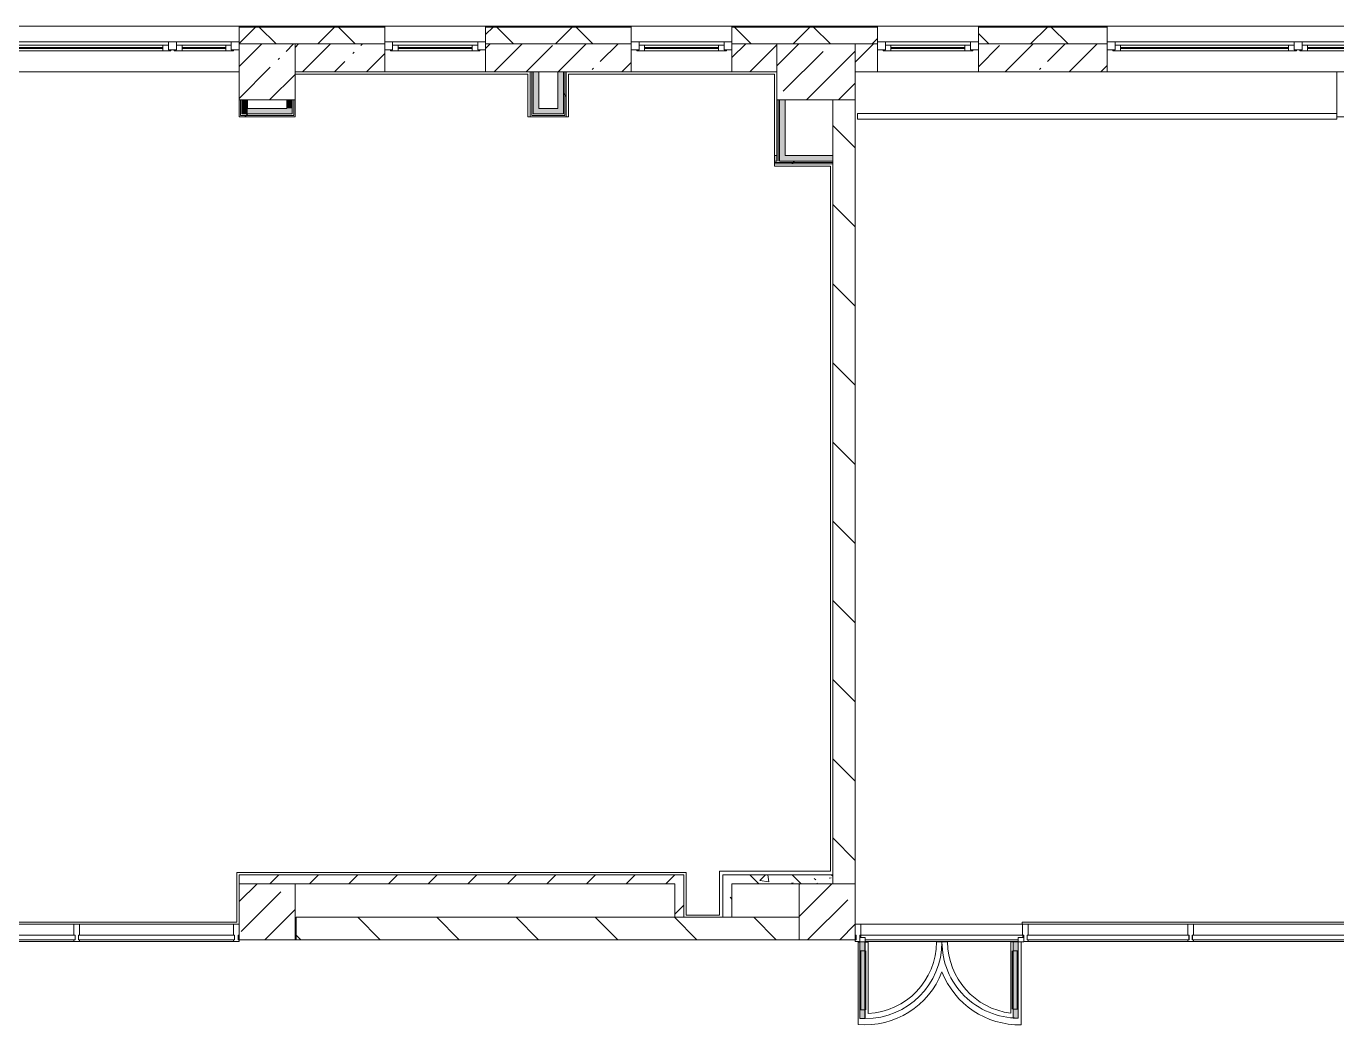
# Model space of a CAD drawing. Header units: millimetres. Extents: x 35143 to 244272, y -8553 to 29000.
# Drawn here: x 220911 to 232612, y 12640 to 21558 of the extents above; entities that cross this region are included whole.
import ezdxf

# ---------------------------------------------------------------- set-up
doc = ezdxf.new("R2010")
doc.units = ezdxf.units.MM
for name, color, linetype, lineweight, true_color in [('A-DETL-GENF-7', 7, 'Continuous', 5, 0xe2e2e2), ('A-DETL-GENF-8', 7, 'Continuous', 5, 0xaaaaaa), ('A-DOOR-3', 7, 'Continuous', 5, 0xaaaaaa), ('A-FLOR-2', 7, 'Continuous', 5, 0xaaaaaa), ('I-WALL-3', 7, 'Continuous', 5, 0xe7e7e7), ('I-WALL-4', 7, 'Continuous', 9, 0xe7e7e7), ('I-WALL-7', 7, 'Continuous', 5, 0x787878)]:
    doc.layers.add(name, color=color, linetype=linetype, lineweight=lineweight, true_color=true_color)
for name, color, linetype, lineweight in [('A-GLAZ-1', 7, 'Continuous', 5), ('A-GLAZ-CURT-1', 7, 'Continuous', 5), ('A-GLAZ-CWMG-1', 7, 'Continuous', 5), ('A-WALL', 7, 'Continuous', 9), ('A-WALL-4', 7, 'Continuous', 5), ('I-WALL-5', 7, 'Continuous', 5), ('S-COLS-1', 7, 'Continuous', 5)]:
    doc.layers.add(name, color=color, linetype=linetype, lineweight=lineweight)
pattern_1 = [(45, (117261.88, 0), (-285.1231, 285.1231), []), (45, (117547, 0), (-285.1231, 285.1231), [504.031, -100.806, 16.764, -84.042])]
pattern_2 = [(135, (117261.9, 0), (-353.5534, -353.5534), [])]
pattern_3 = [(135, (117261.9, 0), (-377.1708, -377.1708), [533.4, -88.9, 17.78, -88.9]), (135, (117261.9, 376.94), (-377.1708, -377.1708), []), (50, (117261.9, 0), (637.6445, -55.7866), [66.675, -733.425]), (355, (117261.9, 0), (-123.3494, 668.6992), [53.34, -586.74]), (100.451, (117315, -4.65), (514.299, 612.908), [56.665, -623.315]), (46.184, (117261.9, 177.8), (948.7764, -147.1497), [100.012, -1100.137]), (96.636, (117340.9, 165.5), (830.909, 865.997), [84.998, -934.973]), (351.184, (117261.9, 177.8), (830.918, 865.988), [80.01, -880.11]), (21, (117350.8, 133.35), (530.6506, -357.9283), [66.675, -733.425]), (326, (117350.8, 133.35), (216.308, 644.6585), [53.34, -586.74]), (71.451, (117395, 103.5), (746.9596, 286.7243), [56.665, -623.315]), (37.5, (117261.88, 0), (10.81053, 295.9426), [16.764, -562.864, 16.764, -578.866, -588.962]), (37.5, (117261.88, 0), (10.81053, 295.9426), [-1175.258, 16.764, -572.198]), (7.5, (117261.88, 0), (233.8692, 350.63175), [16.764, -322.834, 16.764, -549.529, -224.472]), (7.5, (117261.88, 0), (233.8692, 350.63175), [-905.891, 16.764, -207.708]), (327.5, (117063.63, 0), (474.5678, -20.0513), [16.764, -205.486, 16.764, -676.656, -920.115]), (327.5, (117063.63, 0), (474.5678, -20.0513), [-915.67, 16.764, -903.351]), (317.5, (116974.73, 0), (518.4522, 88.9934), [16.764, -272.161, 16.764, -443.738, -653.415]), (317.5, (116974.73, 0), (518.4522, 88.9934), [-749.427, 16.764, -636.651])]
pattern_4 = [(45, (117261.9, 0), (-530.33, 530.33), []), (135, (117261.9, 0), (-530.33, -530.33), [])]
pattern_5 = [(45, (117261.88, 0), (-176.7767, 176.7767), [])]

# ---------------------------------------------------------------- blocks, each defined once
blk = doc.blocks.new('120_Окно_СКБ_1Ст - 120_Окно_СКБ_1Ст 900х2500_h_ с форточкой-22877787-2_1_2_птичка')
at = {"layer": 'A-GLAZ-1'}
for p, q in [((-450, -127), (-450, -57)), ((-450, -57), (-380, -57)), ((450, -57), (-450, -57)), ((-380, -57), (-380, -127)), ((380, -87), (-380, -87)), ((-380, -87), (-380, -127)), ((-330, -137), (-330, -87)), ((-330, -107), (330, -107)), ((330, -117), (-330, -117)), ((330, -137), (330, -87)), ((380, -127), (380, -57)), ((380, -57), (450, -57)), ((380, -127), (380, -87)), ((450, -57), (450, -127)), ((-380, -127), (-450, -127)), ((-450, -127), (-400, -127)), ((-380, -127), (-400, -127)), ((-400, -127), (-400, -137)), ((-400, -137), (400, -137)), ((400, -137), (-400, -137)), ((450, -127), (380, -127)), ((400, -127), (380, -127)), ((400, -127), (450, -127)), ((400, -137), (400, -127))]:
    blk.add_line(p, q, dxfattribs=at)
blk = doc.blocks.new('120_Окно_СКБ_2Ст_Фрамуга сверху - 120_Окно_СКБ_2Ст_2300х2500_h_ ДОО-23103760-2_1_2_птичка')
at = {"layer": 'A-GLAZ-1'}
for p, q in [((-1150, -127), (-1150, -57)), ((-1150, -57), (-1080, -57)), ((1150, -57), (-1150, -57)), ((-1080, -57), (-1080, -127)), ((-1080, -57), (1080, -57)), ((520, -87), (-1080, -87)), ((-1080, -87), (-1080, -127)), ((-1030, -137), (-1030, -87)), ((-1030, -107), (470, -107)), ((470, -117), (-1030, -117)), ((470, -137), (470, -87)), ((520, -127), (520, -57)), ((520, -57), (590, -57)), ((520, -127), (520, -87)), ((590, -57), (590, -127)), ((1080, -87), (590, -87)), ((590, -87), (590, -127)), ((640, -137), (640, -87)), ((640, -107), (1030, -107)), ((1030, -117), (640, -117)), ((1030, -137), (1030, -87)), ((1080, -127), (1080, -57)), ((1080, -57), (1150, -57)), ((1080, -127), (1080, -87)), ((1150, -57), (1150, -127)), ((-1080, -127), (-1150, -127)), ((-1150, -127), (-1100, -127)), ((-1080, -127), (-1100, -127)), ((-1100, -127), (-1100, -137)), ((-1100, -137), (540, -137)), ((540, -137), (-1100, -137)), ((590, -127), (520, -127)), ((540, -127), (520, -127)), ((540, -127), (570, -127)), ((540, -127), (570, -127)), ((540, -137), (540, -127)), ((590, -127), (570, -127)), ((570, -127), (570, -137)), ((570, -137), (1100, -137)), ((1100, -137), (570, -137)), ((1150, -127), (1080, -127)), ((1100, -127), (1080, -127)), ((1100, -127), (1150, -127)), ((1100, -137), (1100, -127))]:
    blk.add_line(p, q, dxfattribs=at)
blk = doc.blocks.new('120_Окно_СКБ_2Ст_Фрамуга сверху - 120_Окно_СКБ_2Ст_2300х2500_h_ ДОО-V162-2_1_2_птичка')
at = {"layer": 'A-GLAZ-1'}
for p, q in [((-1150, -127), (-1150, -57)), ((-1150, -57), (-1080, -57)), ((1150, -57), (-1150, -57)), ((-1080, -57), (-1080, -127)), ((-1080, -57), (1080, -57)), ((520, -87), (-1080, -87)), ((-1080, -87), (-1080, -127)), ((-1030, -137), (-1030, -87)), ((-1030, -107), (470, -107)), ((470, -117), (-1030, -117)), ((470, -137), (470, -87)), ((520, -127), (520, -57)), ((520, -57), (590, -57)), ((520, -127), (520, -87)), ((590, -57), (590, -127)), ((1080, -87), (590, -87)), ((590, -87), (590, -127)), ((640, -137), (640, -87)), ((640, -107), (1030, -107)), ((1030, -117), (640, -117)), ((1030, -137), (1030, -87)), ((1080, -127), (1080, -57)), ((1080, -57), (1150, -57)), ((1080, -127), (1080, -87)), ((1150, -57), (1150, -127)), ((-1080, -127), (-1150, -127)), ((-1150, -127), (-1100, -127)), ((-1080, -127), (-1100, -127)), ((-1100, -127), (-1100, -137)), ((-1100, -137), (540, -137)), ((540, -137), (-1100, -137)), ((590, -127), (520, -127)), ((540, -127), (520, -127)), ((540, -127), (570, -127)), ((540, -127), (570, -127)), ((540, -137), (540, -127)), ((590, -127), (570, -127)), ((570, -127), (570, -137)), ((570, -137), (1100, -137)), ((1100, -137), (570, -137)), ((1150, -127), (1080, -127)), ((1100, -127), (1080, -127)), ((1100, -127), (1150, -127)), ((1100, -137), (1100, -127))]:
    blk.add_line(p, q, dxfattribs=at)
blk = doc.blocks.new('BSC_Колонна _Прямоугольная - 500х500-23282986-2_1_2_птичка')
at = {"layer": 'S-COLS-1'}
h = blk.add_hatch(dxfattribs=at)
h.set_pattern_fill('FP_162', color=256, style=0, pattern_type=2)
h.set_pattern_definition([(45, (-105800, -21150), (-285.1231, 285.1231), []), (45, (-105514.88, -21150), (-285.1231, 285.1231), [504.031, -100.806, 16.764, -84.042])])
h.paths.add_polyline_path([(-250, -250), (250, -250), (250, 250), (-250, 250), (-250, -95)])
for p, q in [((250, 250), (-250, 250)), ((-250, 250), (-250, -250)), ((250, -250), (250, 250)), ((-250, -250), (250, -250))]:
    blk.add_line(p, q, dxfattribs=at)
blk = doc.blocks.new('BSC_Колонна _Прямоугольная - 700х500-V189-2_1_2_птичка')
at = {"layer": 'S-COLS-1'}
h = blk.add_hatch(dxfattribs=at)
h.set_pattern_fill('FP_174', color=256, style=0, pattern_type=2)
h.set_pattern_definition([(45, (-110700, -21150), (-285.1231, 285.1231), []), (45, (-110414.88, -21150), (-285.1231, 285.1231), [504.031, -100.806, 16.764, -84.042])])
h.paths.add_polyline_path([(-350, -250), (350, -250), (350, 250), (-350, 250)])
for p, q in [((350, 250), (-350, 250)), ((-350, 250), (-350, -250)), ((350, -250), (350, 250)), ((-350, -250), (350, -250))]:
    blk.add_line(p, q, dxfattribs=at)
blk = doc.blocks.new('Прямоугольный импост - Импост структурный с накладкой - 160мм Темный-30756008-2_1_2_птичка')
at = {"layer": 'A-GLAZ-CWMG-1'}
for p, q in [((-50, 0), (-50, 17)), ((-50, 17), (0, 17)), ((-40, 0), (-50, 0)), ((-40, -40), (-40, 0)), ((0, 0), (-10, 0)), ((-10, 0), (-10, -40)), ((0, 17), (0, 0)), ((-50, -140), (-50, -40)), ((-50, -40), (-40, -40)), ((-10, -40), (0, -40)), ((0, -40), (0, -140)), ((0, -140), (-50, -140))]:
    blk.add_line(p, q, dxfattribs=at)
blk = doc.blocks.new('Системная панель - Стекло - 40мм-32427251-2_1_2_птичка')
at = {"layer": 'A-GLAZ-CURT-1'}
h = blk.add_hatch(dxfattribs=at)
h.set_pattern_fill('FP_191', color=256, style=0, pattern_type=2)
h.set_pattern_definition([(45, (-105312.5, -12900), (-1414.214, 1414.214), [1000, -3000]), (45, (-106312.5, -13400), (-1414.214, 1414.214), [3000, -1000]), (45, (-104312.5, -13900), (-1414.214, 1414.214), [1000, -3000])])
h.paths.add_polyline_path([(-697.5, 0), (697.5, 0), (697.5, 40), (-697.5, 40)])
for p, q in [((697.5, 40), (-697.5, 40)), ((-697.5, 40), (-697.5, 0)), ((697.5, 0), (697.5, 40)), ((-697.5, 0), (697.5, 0))]:
    blk.add_line(p, q, dxfattribs=at)
blk = doc.blocks.new('Прямоугольный импост - Импост структурный с накладкой - 160мм Темный-32427249-2_1_2_птичка')
at = {"layer": 'A-GLAZ-CWMG-1'}
for p, q in [((105500, 13540), (104125, 13540)), ((105500, 13383), (104125, 13383))]:
    blk.add_line(p, q, dxfattribs=at)
blk = doc.blocks.new('Системная панель - Стекло - 40мм-32427252-2_1_2_птичка')
at = {"layer": 'A-GLAZ-CURT-1'}
for p, q in [((720, 40), (-720, 40)), ((-720, 40), (-720, 0)), ((-720, 0), (720, 0)), ((720, 0), (720, 40))]:
    blk.add_line(p, q, dxfattribs=at)
blk = doc.blocks.new('Прямоугольный импост - Импост структурный с накладкой - 160мм Темный-32427250-2_1_2_птичка')
at = {"layer": 'A-GLAZ-CWMG-1'}
for p, q in [((104075, 13540), (102655, 13540)), ((104075, 13383), (102655, 13383))]:
    blk.add_line(p, q, dxfattribs=at)
blk = doc.blocks.new('Прямоугольный импост - Импост структурный с накладкой - 160мм Темный-30755591-2_1_2_птичка')
at = {"layer": 'A-GLAZ-CWMG-1'}
for p, q in [((-25, 0), (-25, 17)), ((-25, 17), (25, 17)), ((-15, 0), (-25, 0)), ((-15, -40), (-15, 0)), ((25, 0), (15, 0)), ((15, 0), (15, -40)), ((25, 17), (25, 0)), ((-25, -140), (-25, -40)), ((-25, -40), (-15, -40)), ((15, -40), (25, -40)), ((25, -40), (25, -140)), ((25, -140), (-25, -140))]:
    blk.add_line(p, q, dxfattribs=at)
blk = doc.blocks.new('Прямоугольный импост - Импост структурный с накладкой - 160мм Темный-32356295-2_1_2_птичка')
at = {"layer": 'A-GLAZ-CWMG-1'}
for p, q in [((-50, 40), (-50, 140)), ((-50, 140), (0, 140)), ((0, 140), (0, 40)), ((-40, 40), (-50, 40)), ((-40, 20), (-40, 40)), ((-10, 40), (-10, 0)), ((0, 40), (-10, 40)), ((-10, 0), (0, 0)), ((0, 0), (0, -17)), ((0, -17), (-36, -17))]:
    blk.add_line(p, q, dxfattribs=at)
blk = doc.blocks.new('Системная панель - Стекло - 40мм-32428871-2_1_2_птичка')
at = {"layer": 'A-GLAZ-CURT-1'}
for p, q in [((749, 0), (-749, 0)), ((-749, 0), (-749, -40)), ((749, -40), (749, 0)), ((-749, -40), (749, -40))]:
    blk.add_line(p, q, dxfattribs=at)
blk = doc.blocks.new('Дверь_Витражная_остекление_ - ВВ-23-32429828-2_1_2_птичка')
at = {"layer": 'A-DETL-GENF-7'}
for points in [[(687.5, 705), (687.5, 20), (732.5, 20), (732.5, 705)], [(-682.5, 700), (-682.5, 20), (-637.5, 20), (-637.5, 700)]]:
    blk.add_hatch(color=256, dxfattribs=at).paths.add_polyline_path(points)
at = {"layer": 'A-DETL-GENF-8'}
for p, q in [((732.5, 705), (687.5, 705)), ((687.5, 705), (687.5, 20)), ((732.5, 705), (687.5, 705)), ((687.5, 705), (687.5, 20)), ((732.5, 705), (732.5, 20)), ((732.5, 20), (732.5, 705)), ((-682.5, 700), (-637.5, 700)), ((-682.5, 700), (-682.5, 20)), ((-637.5, 700), (-682.5, 700)), ((-682.5, 700), (-682.5, 20)), ((-682.5, 620), (-637.5, 620)), ((-672.5, 620), (-672.5, 100)), ((-637.5, 700), (-637.5, 20)), ((-637.5, 20), (-637.5, 700)), ((-628.5, 620), (-628.5, 100)), ((678.5, 625), (678.5, 100)), ((732.5, 625), (687.5, 625)), ((722.5, 625), (722.5, 100)), ((-682.5, 100), (-637.5, 100)), ((-637.5, 20), (-682.5, 20)), ((-682.5, 20), (-637.5, 20)), ((732.5, 100), (687.5, 100))]:
    blk.add_line(p, q, dxfattribs=at)
at = {"layer": 'A-DOOR-3'}
for p, q in [((682.5, 705), (682.5, 20)), ((-682.5, 700), (-682.5, 20)), ((-682.5, 20), (-732.5, 20)), ((-732.5, 20), (-732.5, -20)), ((-682.5, -20), (-682.5, 20)), ((732.5, 20), (682.5, 20)), ((682.5, 20), (682.5, -20)), ((732.5, -20), (732.5, 20)), ((-732.5, -20), (-682.5, -20)), ((682.5, -20), (732.5, -20))]:
    blk.add_line(p, q, dxfattribs=at)
for centre, radius, start, end in [((682.5, 20), 685, 90, 180), ((-682.5, 20), 680, 360, 90)]:
    blk.add_arc(centre, radius, start, end, dxfattribs=at)
blk = doc.blocks.new('Прямоугольный импост - Импост структурный с накладкой - 160мм Темный-32428730-2_1_2_птичка')
at = {"layer": 'A-GLAZ-CWMG-1'}
for p, q in [((111101, 13540), (112546, 13540)), ((111101, 13420), (111101, 13440)), ((111101, 13440), (112546, 13440)), ((111141, 13400), (112506, 13400)), ((111141, 13383), (112506, 13383)), ((112546, 13440), (112546, 13420))]:
    blk.add_line(p, q, dxfattribs=at)
blk = doc.blocks.new('Прямоугольный импост - Импост структурный с накладкой - 160мм Темный-32428868-2_1_2_птичка')
at = {"layer": 'A-GLAZ-CWMG-1'}
for p, q in [((114071, 13540), (115549, 13540)), ((114071, 13383), (115549, 13383))]:
    blk.add_line(p, q, dxfattribs=at)
blk = doc.blocks.new('Системная панель - Стекло - 40мм-32428872-2_1_2_птичка')
at = {"layer": 'A-GLAZ-CURT-1'}
h = blk.add_hatch(dxfattribs=at)
h.set_pattern_fill('FP_192', color=256, style=0, pattern_type=2)
h.set_pattern_definition([(225, (113808, 12900), (1414.214, -1414.214), [1000, -3000]), (225, (114808, 13400), (1414.214, -1414.214), [3000, -1000]), (225, (112808, 13900), (1414.214, -1414.214), [1000, -3000])])
h.paths.add_polyline_path([(-723, 0), (-723, -40), (722, -40), (722, 0), (-561, 0)])
for p, q in [((722, 0), (-723, 0)), ((-723, 0), (-723, -40)), ((722, -40), (722, 0)), ((-723, -40), (722, -40))]:
    blk.add_line(p, q, dxfattribs=at)
blk = doc.blocks.new('Прямоугольный импост - Импост структурный с накладкой - 160мм Темный-32428869-2_1_2_птичка')
at = {"layer": 'A-GLAZ-CWMG-1'}
for p, q in [((112596, 13540), (114021, 13540)), ((112596, 13383), (114021, 13383))]:
    blk.add_line(p, q, dxfattribs=at)
blk = doc.blocks.new('Прямоугольный импост - Импост структурный с накладкой - 160мм Темный-32356291-2_1_2_птичка')
at = {"layer": 'A-GLAZ-CWMG-1'}
for p, q in [((-25, 40), (-25, 140)), ((-25, 140), (25, 140)), ((25, 140), (25, 40)), ((-15, 40), (-25, 40)), ((-25, -17), (-25, 0)), ((-25, 0), (-15, 0)), ((-15, 0), (-15, 40)), ((15, 40), (15, 20)), ((25, 40), (15, 40)), ((15, -17), (-25, -17))]:
    blk.add_line(p, q, dxfattribs=at)
blk = doc.blocks.new('Прямоугольный импост - Импост структурный с накладкой - 160мм Темный-30755836-2_1_2_птичка')
at = {"layer": 'A-GLAZ-CWMG-1'}
for p, q in [((-25, 40), (-25, 140)), ((-25, 140), (25, 140)), ((25, 140), (25, 40)), ((-15, 40), (-25, 40)), ((-25, -17), (-25, 0)), ((-25, 0), (-15, 0)), ((-15, 0), (-15, 40)), ((15, 40), (15, 0)), ((25, 40), (15, 40)), ((15, 0), (25, 0)), ((25, 0), (25, -17)), ((25, -17), (-25, -17))]:
    blk.add_line(p, q, dxfattribs=at)

msp = doc.modelspace()

# ---------------------------------------------------------------- hatches: boundary and pattern name
at = {"layer": 'A-WALL-4'}
h = msp.add_hatch(dxfattribs=at)
h.set_pattern_fill('FP_87', color=256, style=0, pattern_type=2)
h.set_pattern_definition([(45, (117261.9, 0), (-353.5534, 353.5534), []), (135, (117261.9, 0), (-353.5534, -353.5534), [])])
h.paths.add_polyline_path([(242491.9, 21400), (242491.9, 21550), (237412.1, 21550), (237412.1, 21400), (242341.9, 21400)])
h.paths.add_polyline_path([(236512.1, 21400), (236512.1, 21550), (235162.3, 21550), (235162.3, 21400), (235768.7, 21400)])
h.paths.add_polyline_path([(223711, 21400), (224112.3, 21400), (224112.3, 21550), (222812.1, 21550), (222812.1, 21400), (223311.9, 21400)])
h.paths.add_polyline_path([(226312.3, 21400), (226312.3, 21550), (225012.3, 21550), (225012.3, 21400), (225566, 21400)])
h.paths.add_polyline_path([(227212.3, 21400), (228511.9, 21400), (228511.9, 21550), (227212.3, 21550)])
h.paths.add_polyline_path([(233362.3, 21400), (234262.3, 21400), (234262.3, 21550), (232862.3, 21550), (232862.3, 21400), (232986.2, 21400)])
h.paths.add_polyline_path([(229411.9, 21400), (230562.3, 21400), (230562.3, 21550), (229411.9, 21550)])
h.paths.add_polyline_path([(217218.3, 21400), (218411.9, 21400), (218411.9, 21550), (213871.9, 21550), (213871.9, 21400), (216290.8, 21400)])
h.paths.add_polyline_path([(219311.9, 21400), (220512.1, 21400), (220512.1, 21550), (219311.9, 21550)])
h.paths.add_polyline_path([(210571.9, 21400), (210571.9, 21550), (210321.9, 21550), (210321.9, 21400)])
at = {"layer": 'I-WALL-3'}
msp.add_hatch(color=256, dxfattribs=at).paths.add_polyline_path([(227686.9, 20404), (227686.9, 20900), (227636.9, 20900), (227636.9, 20404)])
at = {"layer": 'I-WALL-4'}
for points in [[(225486.9, 20774), (225486.9, 21150), (225436.9, 21150), (225436.9, 20774)], [(225706.9, 20824), (225706.9, 21150), (225656.9, 21150), (225656.9, 20824)], [(222886.9, 20774), (222886.9, 20900), (222836.9, 20900), (222836.9, 20774)], [(223286.9, 20824), (223286.9, 20900), (223236.9, 20900), (223236.9, 20824)], [(222886.9, 20774), (223286.9, 20774), (223286.9, 20824), (222886.9, 20824)], [(225486.9, 20774), (225706.9, 20774), (225706.9, 20824), (225486.9, 20824)]]:
    msp.add_hatch(color=256, dxfattribs=at).paths.add_polyline_path(points)
h = msp.add_hatch(color=256, dxfattribs=at)
h.paths.add_polyline_path([(227611.9, 20354), (227611.9, 20404), (227591.9, 20404), (227591.9, 20354)])
h.paths.add_polyline_path([(228111.9, 20354), (228111.9, 20404), (227636.9, 20404), (227636.9, 20354)])
at = {"layer": 'I-WALL-5'}
h = msp.add_hatch(dxfattribs=at)
h.set_pattern_fill('FP_95', color=256, style=0, pattern_type=2)
h.set_pattern_definition(pattern_1)
h.paths.add_polyline_path([(229411.9, 21150), (230562.3, 21150), (230562.3, 21400), (229411.9, 21400)])
h.paths.add_polyline_path([(233362.3, 21150), (234262.3, 21150), (234262.3, 21400), (233362.3, 21400), (233362.3, 21239.3)])
h.paths.add_polyline_path([(238471.9, 21150), (238471.9, 21400), (238111.9, 21400), (238111.9, 21150)])
h.paths.add_polyline_path([(235777.4, 21150), (236512.1, 21150), (236512.1, 21400), (235162.3, 21400), (235162.3, 21150), (235768.7, 21150)])
h.paths.add_polyline_path([(218399.4, 21150), (218411.9, 21150), (218411.9, 21400), (218061.9, 21400), (218061.9, 21150), (218386.9, 21150)])
h.paths.add_polyline_path([(220000.9, 21150), (220512.1, 21150), (220512.1, 21400), (219311.9, 21400), (219311.9, 21150)])
h.paths.add_polyline_path([(223311.9, 21150), (224112.3, 21150), (224112.3, 21400), (223311.9, 21400)])
h.paths.add_polyline_path([(225566, 21150), (226312.3, 21150), (226312.3, 21400), (225012.3, 21400), (225012.3, 21150), (225486.9, 21150)])
h.paths.add_polyline_path([(228511.9, 21150), (228511.9, 21400), (228311.9, 21400), (228311.9, 21150), (228348.6, 21150)])
h.paths.add_polyline_path([(227611.9, 21150), (227611.9, 21400), (227212.3, 21400), (227212.3, 21150), (227421.1, 21150)])
h = msp.add_hatch(dxfattribs=at)
h.set_pattern_fill('FP_187', color=256, style=0, pattern_type=2)
h.set_pattern_definition(pattern_4)
h.paths.add_polyline_path([(225706.9, 20774), (225719.4, 20774), (225719.4, 21150), (225706.9, 21150), (225706.9, 20824)])
h = msp.add_hatch(dxfattribs=at)
h.set_pattern_fill('FP_187', color=256, style=0, pattern_type=2)
h.set_pattern_definition(pattern_4)
h.paths.add_polyline_path([(225731.9, 20761.5), (225731.9, 21150), (225719.4, 21150), (225719.4, 20761.5)])
h = msp.add_hatch(dxfattribs=at)
h.set_pattern_fill('FP_98', color=256, style=0, pattern_type=2)
h.set_pattern_definition(pattern_2)
h.paths.add_polyline_path([(228311.9, 13900), (228311.9, 20900), (228111.9, 20900), (228111.9, 13900)])
h = msp.add_hatch(dxfattribs=at)
h.set_pattern_fill('FP_187', color=256, style=0, pattern_type=2)
h.set_pattern_definition(pattern_4)
h.paths.add_polyline_path([(222824.4, 20749), (223311.9, 20749), (223311.9, 20761.5), (222824.4, 20761.5)])
h = msp.add_hatch(dxfattribs=at)
h.set_pattern_fill('FP_187', color=256, style=0, pattern_type=2)
h.set_pattern_definition(pattern_4)
h.paths.add_polyline_path([(222836.9, 20761.5), (223299.4, 20761.5), (223299.4, 20774), (222836.9, 20774)])
h = msp.add_hatch(dxfattribs=at)
h.set_pattern_fill('FP_187', color=256, style=0, pattern_type=2)
h.set_pattern_definition(pattern_4)
h.paths.add_polyline_path([(228111.9, 20341.5), (228111.9, 20354), (227591.9, 20354), (227591.9, 20341.5)])
h = msp.add_hatch(dxfattribs=at)
h.set_pattern_fill('FP_187', color=256, style=0, pattern_type=2)
h.set_pattern_definition(pattern_4)
h.paths.add_polyline_path([(228111.9, 20329), (228111.9, 20341.5), (227591.9, 20341.5), (227591.9, 20329)])
h = msp.add_hatch(dxfattribs=at)
h.set_pattern_fill('FP_99', color=256, style=0, pattern_type=2)
h.set_pattern_definition(pattern_5)
h.paths.add_polyline_path([(226781.9, 13900), (226781.9, 13980), (222811.9, 13980), (222811.9, 13900), (226701.9, 13900)])
h = msp.add_hatch(dxfattribs=at)
h.set_pattern_fill('FP_99', color=256, style=0, pattern_type=2)
h.set_pattern_definition(pattern_5)
h.paths.add_polyline_path([(226781.9, 13600), (226781.9, 13900), (226701.9, 13900), (226701.9, 13600)])
h = msp.add_hatch(dxfattribs=at)
h.set_pattern_fill('FP_98', color=256, style=0, pattern_type=2)
h.set_pattern_definition(pattern_2)
h.paths.add_polyline_path([(227811.9, 13400), (227811.9, 13600), (223321.9, 13600), (223321.9, 13400), (227421.1, 13400)])
at = {"layer": 'I-WALL-7'}
h = msp.add_hatch(dxfattribs=at)
h.set_pattern_fill('FP_104', color=256, style=0, pattern_type=2)
h.set_pattern_definition(pattern_3)
h.paths.add_polyline_path([(227211.9, 13600), (227211.9, 13980), (227131.9, 13980), (227131.9, 13600)])
h = msp.add_hatch(dxfattribs=at)
h.set_pattern_fill('FP_104', color=256, style=0, pattern_type=2)
h.set_pattern_definition(pattern_3)
h.paths.add_polyline_path([(228111.9, 13900), (228111.9, 13980), (227211.9, 13980), (227211.9, 13900), (227421.1, 13900)])
at = {"layer": 'S-COLS-1'}
h = msp.add_hatch(dxfattribs=at)
h.set_pattern_fill('FP_95', color=256, style=0, pattern_type=2)
h.set_pattern_definition(pattern_1)
h.paths.add_polyline_path([(223311.9, 13400), (223311.9, 13900), (222811.9, 13900), (222811.9, 13400)])
h = msp.add_hatch(dxfattribs=at)
h.set_pattern_fill('FP_95', color=256, style=0, pattern_type=2)
h.set_pattern_definition(pattern_1)
h.paths.add_polyline_path([(227811.9, 13400), (228311.9, 13400), (228311.9, 13900), (227811.9, 13900), (227811.9, 13534.8)])

# ---------------------------------------------------------------- linework, layer by layer
at = {"layer": 'A-FLOR-2'}
for p, q in [((225390.9, 21130), (223311.9, 21130)), ((225390.9, 20748), (225390.9, 21130)), ((227590.9, 21130), (225752.9, 21130)), ((225752.9, 21130), (225752.9, 20748)), ((227590.9, 20308), (227590.9, 21130)), ((225752.9, 20748), (225390.9, 20748)), ((228090.9, 20308), (227590.9, 20308)), ((228090.9, 14011), (228090.9, 20308)), ((222791.9, 13557), (222791.9, 14000)), ((222791.9, 14000), (226801.9, 14000)), ((226801.9, 14000), (226801.9, 13620)), ((227100.9, 13620), (227100.9, 14011)), ((227100.9, 14011), (228090.9, 14011)), ((226801.9, 13620), (227100.9, 13620)), ((219916.9, 13557), (222791.9, 13557)), ((229801.9, 13540), (229801.9, 13557)), ((229801.9, 13557), (232861.9, 13557)), ((223321.9, 13400), (223311.9, 13400)), ((228311.9, 13400.5), (228322.8, 13400.5)), ((228348.6, 13378.5), (228337.8, 13378.5)), ((228337.8, 13378.5), (228337.8, 12642.4)), ((228427.1, 13378.5), (228397.4, 13378.5)), ((228427.1, 12740.7), (228427.1, 13378.5)), ((229137.4, 13380), (229037.4, 13380)), ((229767.4, 13381.5), (229702.6, 13381.5)), ((229702.6, 13381.5), (229702.6, 12744.4)), ((229795, 12640.2), (229795, 13380))]:
    msp.add_line(p, q, dxfattribs=at)
for centre, radius, start, end in [((228397.4, 13380), 640, 272.66078, 0), ((229777.4, 13380), 640, 180, 263.29215), ((228397.4, 13380), 740, 265.37807, 338.81722), ((229777.4, 13380), 740, 201.18278, 271.36364)]:
    msp.add_arc(centre, radius, start, end, dxfattribs=at)
at = {"layer": 'A-WALL'}
for p, q in [((224112.3, 21553), (222812.1, 21553)), ((224112.3, 21550), (222812.1, 21550)), ((226312.3, 21553), (225012.3, 21553)), ((226312.3, 21550), (225012.3, 21550)), ((228511.9, 21553), (227212.3, 21553)), ((228511.9, 21550), (227212.3, 21550)), ((230562.3, 21553), (229411.9, 21553)), ((230562.3, 21550), (229411.9, 21550)), ((224112.3, 21400), (223311.9, 21400)), ((226312.3, 21400), (225012.3, 21400)), ((227611.9, 21400), (227212.3, 21400)), ((228511.9, 21400), (228311.9, 21400)), ((230562.3, 21400), (229411.9, 21400)), ((225486.9, 21150), (225411.9, 21150)), ((225424.4, 20761.5), (225424.4, 21150)), ((225436.9, 20774), (225436.9, 21150)), ((225731.9, 21150), (225656.9, 21150)), ((225706.9, 21150), (225706.9, 20774)), ((225719.4, 21150), (225719.4, 20761.5)), ((222824.4, 20761.5), (222824.4, 20900)), ((222836.9, 20774), (222836.9, 20900)), ((223286.9, 20900), (223286.9, 20774)), ((223299.4, 20900), (223299.4, 20761.5)), ((227624.4, 20900), (227624.4, 20354)), ((227636.9, 20900), (227636.9, 20354)), ((223299.4, 20761.5), (222824.4, 20761.5)), ((223286.9, 20774), (222836.9, 20774)), ((225719.4, 20761.5), (225424.4, 20761.5)), ((225706.9, 20774), (225436.9, 20774)), ((227611.9, 20404), (227611.9, 20354)), ((227611.9, 20354), (227591.9, 20354)), ((228111.9, 20341.5), (227591.9, 20341.5)), ((228111.9, 20354), (227636.9, 20354)), ((228111.9, 13900), (228111.9, 13980)), ((226701.9, 13600), (226781.9, 13600))]:
    msp.add_line(p, q, dxfattribs=at)
at = {"layer": 'A-WALL-4'}
for p, q in [((224112.3, 21558), (213871.9, 21558)), ((222812.1, 21558), (222812.1, 21400)), ((224112.3, 21400), (224112.3, 21558)), ((230562.3, 21558), (224112.3, 21558)), ((225012.3, 21558), (225012.3, 21400)), ((226312.3, 21400), (226312.3, 21558)), ((227212.3, 21558), (227212.3, 21400)), ((228511.9, 21400), (228511.9, 21558)), ((229411.9, 21558), (229411.9, 21400)), ((230562.3, 21400), (230562.3, 21558)), ((237412.1, 21558), (230562.3, 21558))]:
    msp.add_line(p, q, dxfattribs=at)
at = {"layer": 'I-WALL-5'}
for p, q in [((224112.3, 21150), (224112.3, 21400)), ((225012.3, 21400), (225012.3, 21150)), ((226312.3, 21150), (226312.3, 21400)), ((227212.3, 21400), (227212.3, 21150)), ((228511.9, 21150), (228511.9, 21400)), ((229411.9, 21400), (229411.9, 21150)), ((230562.3, 21150), (230562.3, 21400)), ((222811.9, 21150), (218411.9, 21150)), ((225411.9, 21150), (223311.9, 21150)), ((225411.9, 21150), (225411.9, 20749)), ((225486.9, 21150), (225656.9, 21150)), ((225486.9, 20824), (225486.9, 21150)), ((225656.9, 21150), (225656.9, 20824)), ((227611.9, 21150), (225731.9, 21150)), ((225731.9, 20749), (225731.9, 21150)), ((228311.9, 21150), (232862.3, 21150)), ((232612.3, 21150), (232612.3, 20728)), ((222811.9, 20900), (222811.9, 20749)), ((222886.9, 20824), (222886.9, 20900)), ((223236.9, 20900), (223236.9, 20824)), ((223311.9, 20749), (223311.9, 20900)), ((227611.9, 20900), (227611.9, 20404)), ((227686.9, 20404), (227686.9, 20900)), ((228111.9, 20900), (228111.9, 13980)), ((228311.9, 13900), (228311.9, 20900)), ((222811.9, 20749), (223311.9, 20749)), ((223236.9, 20824), (222886.9, 20824)), ((225411.9, 20749), (225731.9, 20749)), ((225656.9, 20824), (225486.9, 20824)), ((228332.9, 20778), (232612.3, 20778)), ((228332.9, 20778), (228332.9, 20728)), ((232612.3, 20728), (228332.9, 20728)), ((232612.3, 20749), (233362.3, 20749)), ((227611.9, 20404), (227591.9, 20404)), ((227591.9, 20404), (227591.9, 20329)), ((228111.9, 20404), (227686.9, 20404)), ((227591.9, 20329), (228111.9, 20329)), ((226781.9, 13980), (222811.9, 13980)), ((222811.9, 13980), (222811.9, 13900)), ((226781.9, 13600), (226781.9, 13980)), ((227131.9, 13980), (227131.9, 13600)), ((228111.9, 13980), (227131.9, 13980)), ((222811.9, 13900), (226701.9, 13900)), ((226701.9, 13900), (226701.9, 13600)), ((227211.9, 13600), (227211.9, 13900)), ((227211.9, 13900), (228311.9, 13900)), ((226701.9, 13600), (223321.9, 13600)), ((223321.9, 13600), (223321.9, 13400)), ((227811.9, 13600), (226781.9, 13600)), ((227811.9, 13400), (227811.9, 13600)), ((223321.9, 13400), (227811.9, 13400))]:
    msp.add_line(p, q, dxfattribs=at)
at = {"layer": 'S-COLS-1'}
for p, q in [((223311.9, 13900), (222811.9, 13900)), ((222811.9, 13900), (222811.9, 13400)), ((223311.9, 13400), (223311.9, 13900)), ((228111.9, 13900), (227811.9, 13900)), ((227811.9, 13900), (227811.9, 13600)), ((228311.9, 13900), (228111.9, 13900)), ((228311.9, 13400), (228311.9, 13900)), ((227811.9, 13600), (227811.9, 13400)), ((222811.9, 13400), (223311.9, 13400)), ((227811.9, 13400), (228311.9, 13400))]:
    msp.add_line(p, q, dxfattribs=at)

# ---------------------------------------------------------------- block references
at = {"layer": 'A-DOOR-3', "rotation": 180}
msp.add_blockref('Дверь_Витражная_остекление_ - ВВ-23-32429828-2_1_2_птичка', (229084.9, 13400), dxfattribs=at)
at = {"layer": 'A-GLAZ-1'}
for name, p in [('120_Окно_СКБ_2Ст_Фрамуга сверху - 120_Окно_СКБ_2Ст_2300х2500_h_ ДОО-23103760-2_1_2_птичка', (221662.1, 21475)), ('120_Окно_СКБ_1Ст - 120_Окно_СКБ_1Ст 900х2500_h_ с форточкой-22877787-2_1_2_птичка', (224562.3, 21475)), ('120_Окно_СКБ_1Ст - 120_Окно_СКБ_1Ст 900х2500_h_ с форточкой-22877787-2_1_2_птичка', (226762.3, 21475)), ('120_Окно_СКБ_1Ст - 120_Окно_СКБ_1Ст 900х2500_h_ с форточкой-22877787-2_1_2_птичка', (228961.9, 21475)), ('120_Окно_СКБ_2Ст_Фрамуга сверху - 120_Окно_СКБ_2Ст_2300х2500_h_ ДОО-V162-2_1_2_птичка', (231712.3, 21475))]:
    msp.add_blockref(name, p, dxfattribs=at)
at = {"layer": 'A-GLAZ-CURT-1'}
for name, p in [('Системная панель - Стекло - 40мм-32427252-2_1_2_птичка', (220626.9, 13400)), ('Системная панель - Стекло - 40мм-32427251-2_1_2_птичка', (222074.4, 13400))]:
    msp.add_blockref(name, p, dxfattribs=at)
at = {"layer": 'A-GLAZ-CURT-1', "rotation": 180}
for name, p in [('Системная панель - Стекло - 40мм-32428872-2_1_2_птичка', (230569.9, 13400)), ('Системная панель - Стекло - 40мм-32428871-2_1_2_птичка', (232071.9, 13400))]:
    msp.add_blockref(name, p, dxfattribs=at)
at = {"layer": 'A-GLAZ-CWMG-1'}
for name in ['Прямоугольный импост - Импост структурный с накладкой - 160мм Темный-32427250-2_1_2_птичка', 'Прямоугольный импост - Импост структурный с накладкой - 160мм Темный-32427249-2_1_2_птичка', 'Прямоугольный импост - Импост структурный с накладкой - 160мм Темный-32428730-2_1_2_птичка', 'Прямоугольный импост - Импост структурный с накладкой - 160мм Темный-32428869-2_1_2_птичка', 'Прямоугольный импост - Импост структурный с накладкой - 160мм Темный-32428868-2_1_2_птичка']:
    msp.add_blockref(name, (117261.9, 0), dxfattribs=at)
at = {"layer": 'A-GLAZ-CWMG-1', "extrusion": (0, 0, -1), "rotation": 180}
for name, p in [('Прямоугольный импост - Импост структурный с накладкой - 160мм Темный-30755591-2_1_2_птичка', (-221361.9, 13400)), ('Прямоугольный импост - Импост структурный с накладкой - 160мм Темный-30756008-2_1_2_птичка', (-222811.9, 13400))]:
    msp.add_blockref(name, p, dxfattribs=at)
at = {"layer": 'A-GLAZ-CWMG-1', "extrusion": (0, 0, -1)}
for name, p in [('Прямоугольный импост - Импост структурный с накладкой - 160мм Темный-32356295-2_1_2_птичка', (-228312.4, 13400)), ('Прямоугольный импост - Импост структурный с накладкой - 160мм Темный-32356291-2_1_2_птичка', (-229832.4, 13400)), ('Прямоугольный импост - Импост структурный с накладкой - 160мм Темный-30755836-2_1_2_птичка', (-231307.4, 13400))]:
    msp.add_blockref(name, p, dxfattribs=at)
at = {"layer": 'S-COLS-1'}
for name, p in [('BSC_Колонна _Прямоугольная - 500х500-23282986-2_1_2_птичка', (223061.9, 21150)), ('BSC_Колонна _Прямоугольная - 700х500-V189-2_1_2_птичка', (227961.9, 21150))]:
    msp.add_blockref(name, p, dxfattribs=at)

doc.saveas('drawing.dxf')
